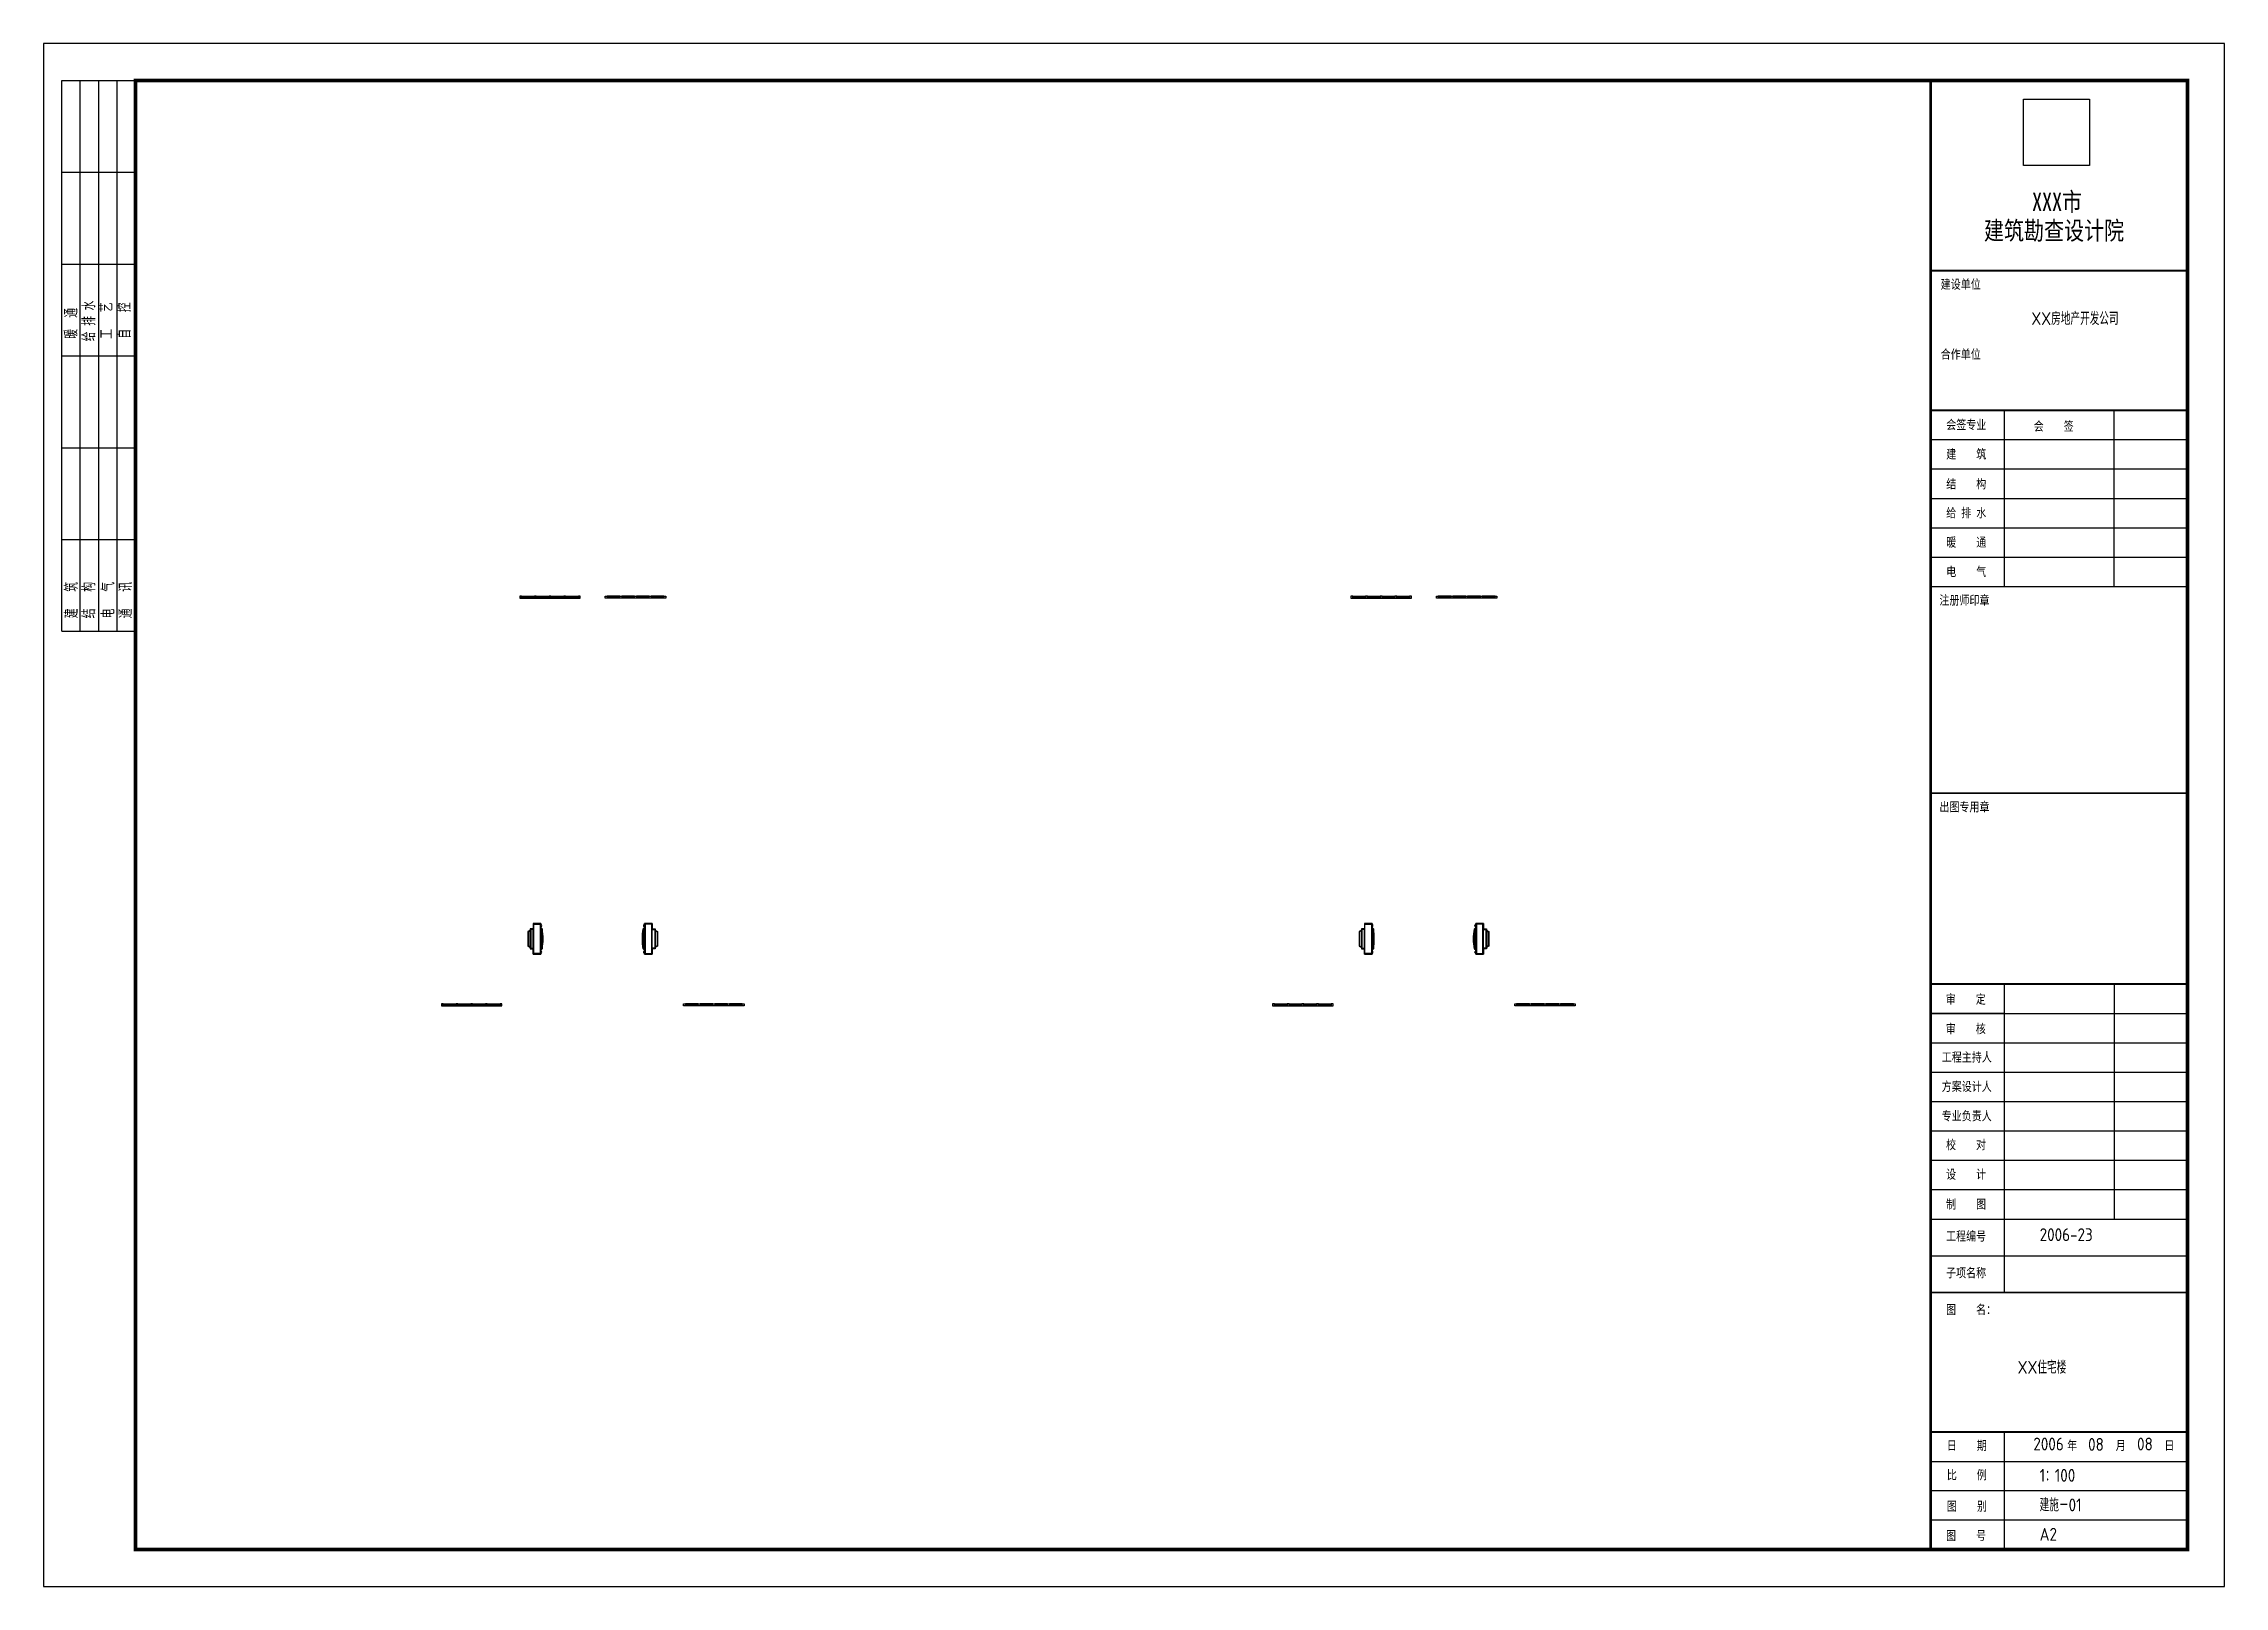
# Model space of a CAD drawing. Extents: x 96785 to 156185, y -15212 to 26788.
import ezdxf

# ---------------------------------------------------------------- set-up
doc = ezdxf.new("R2010")
doc.units = 0
doc.header["$LTSCALE"] = 1000
doc.header["$MEASUREMENT"] = 0
doc.layers.add('fur', color=253, linetype='Continuous')
doc.layers.add('PUB_TITLE', color=4, linetype='Continuous')
doc.styles.get("Standard").update_dxf_attribs({"font": 'gbenor.shx', "bigfont": 'gbcbig.shx'})
doc.styles.add('图框', font='')
doc.styles.get('图框').set_extended_font_data('SimSun')

# ---------------------------------------------------------------- blocks, each defined once
blk = doc.blocks.new('*U37')
at = {"color": 0, "ltscale": 0.01}
for p, q in [((-175, 0), (175, 0)), ((225, 0), (575, 0)), ((625, 0), (975, 0)), ((1025, 0), (1375, 0)), ((-175, -50), (175, -50)), ((225, -50), (575, -50)), ((625, -50), (975, -50)), ((1025, -50), (1375, -50))]:
    blk.add_line(p, q, dxfattribs=at)
for points in [[(-225, -50), (-175, -50), (-175, 0), (-225, 0)], [(175, -50), (225, -50), (225, 0), (175, 0)], [(575, -50), (625, -50), (625, 0), (575, 0)], [(975, -50), (1025, -50), (1025, 0), (975, 0)], [(1375, -50), (1425, -50), (1425, 0), (1375, 0)]]:
    blk.add_lwpolyline(points, close=True, dxfattribs=at)
at = {"color": 0}
for points in [[(-175, -20), (-148, -14), (-115, -27), (-79, -15), (-43, -27), (2, -14), (48, -28), (94, -15), (136, -28), (175, -15)], [(-174, -28), (-147, -22), (-114, -35), (-78, -23), (-42, -35), (3, -22), (49, -36), (95, -23), (137, -36), (176, -24)], [(225, -20), (252, -14), (285, -27), (321, -15), (357, -27), (402, -14), (448, -28), (494, -15), (536, -28), (575, -15)], [(226, -28), (253, -22), (286, -35), (322, -23), (358, -35), (403, -22), (449, -36), (495, -23), (537, -36), (576, -24)], [(625, -20), (652, -14), (685, -27), (721, -15), (757, -27), (802, -14), (848, -28), (894, -15), (936, -28), (975, -15)], [(626, -28), (653, -22), (686, -35), (722, -23), (758, -35), (803, -22), (849, -36), (895, -23), (937, -36), (976, -24)], [(1025, -20), (1052, -14), (1085, -27), (1121, -15), (1157, -27), (1202, -14), (1248, -28), (1294, -15), (1336, -28), (1375, -15)], [(1026, -28), (1053, -22), (1086, -35), (1122, -23), (1158, -35), (1203, -22), (1249, -36), (1295, -23), (1337, -36), (1376, -24)]]:
    blk.add_spline(points, degree=3, dxfattribs=at)
blk = doc.blocks.new('$plan$00003058')
at = {"layer": 'fur'}
for p, q in [((-417, -145), (272, -145)), ((-417, -353), (-417, -145)), ((417, -353), (-417, -353)), ((-402, -159), (403, -159)), ((-402, -338), (-402, -159)), ((403, -338), (-402, -338)), ((-268, -384), (-298, -353)), ((272, -391), (-271, -391)), ((272, -62), (-270, -62)), ((269, -384), (-268, -384)), ((257, -77), (-256, -77)), ((-256, -77), (-256, -145)), ((-191, -15), (-217, -62)), ((191, -15), (-191, -15)), ((217, -62), (191, -15)), ((257, -145), (257, -77)), ((299, -353), (269, -384)), ((403, -159), (403, -338)), ((417, -145), (417, -353))]:
    blk.add_line(p, q, dxfattribs=at)
blk.add_lwpolyline([(-417, -145), (-417, -353), (-397, -353, 0.676726), (-326, -353), (-308, -353), (-271, -391, 0.078241), (272, -391), (307, -353), (326, -353, 0.658611), (398, -353), (417, -353), (417, -145), (272, -145), (272, -62), (235, -62), (199, 0), (-199, 0), (-235, -62), (-270, -62), (-270, -145)], format="xyb", close=True, dxfattribs=at)
for centre, radius, start, end in [((-362, -339), 30.7, 207.34057, 332.65943), ((362, -337), 32.1, 208.89152, 331.10848)]:
    blk.add_arc(centre, radius, start, end, dxfattribs=at)
blk = doc.blocks.new('$titleblk$00000095')
for p, q in [((-150, 20), (-150, 0)), ((-150, 20), (0, 20)), ((-125, 20), (-125, 0)), ((-100, 20), (-100, 0)), ((-75, 20), (-75, 0)), ((-75, 20), (-75, 0)), ((-50, 20), (-50, 0)), ((-25, 20), (-25, 0)), ((0, 20), (0, 0)), ((-150, 15), (-75, 15)), ((-75, 15), (0, 15)), ((-150, 10), (-75, 10)), ((-75, 10), (0, 10)), ((-150, 5), (-75, 5)), ((-75, 5), (0, 5))]:
    blk.add_line(p, q)
at = {"width": 0.8}
for s, p in [('建   筑', (-146.45, 15.65)), ('暖  通', (-70.35, 15.73)), ('结   构', (-146.45, 10.91)), ('给 排 水', (-71.03, 10.9)), ('电   气', (-146.45, 5.65)), ('工   艺', (-70.35, 6.13)), ('通   讯', (-146.45, 0.88)), ('自   控', (-70.35, 1.24))]:
    blk.add_text(s, height=3.509, dxfattribs=at).set_placement(p)
blk = doc.blocks.new('$titleblk$00000181')
for p, q in [((-70, 400), (0, 400)), ((-50, 310.18), (-50, 262.18)), ((-20, 262.18), (-20, 310.18)), ((-70, 302.18), (0, 302.18)), ((0, 294.18), (-70, 294.18)), ((-70, 286.18), (0, 286.18)), ((-70, 278.18), (0, 278.18)), ((-70, 270.18), (0, 270.18)), ((-70, 262.18), (0, 262.18)), ((-50, 154), (-50, 70)), ((-20, 154), (-20, 90)), ((-70, 146), (0, 146)), ((-70, 138), (0, 138)), ((-70, 130), (0, 130)), ((-70, 122), (0, 122)), ((-70, 114), (0, 114)), ((-70, 106), (0, 106)), ((-70, 98), (0, 98)), ((-70, 90), (0, 90)), ((-70, 80), (0, 80)), ((-50, 32), (-50, 0)), ((-70, 24), (0, 24)), ((0, 16), (-70, 16)), ((0, 8), (-70, 8)), ((-70, 0), (0, 0))]:
    blk.add_line(p, q)
for points, const_width in [([(-70, 400), (-70, 0)], 0.8), ([(-70, 348.18), (0, 348.18)], 0.5), ([(-70, 310.18), (0, 310.18)], 0.5), ([(-70, 205.92), (0, 205.92)], 0.5), ([(-70, 154), (0, 154)], 0.5), ([(-70, 70), (0, 70)], 0.5), ([(-70, 32), (0, 32)], 0.5)]:
    blk.add_lwpolyline(points, dxfattribs=dict(const_width=const_width))
for points in [[(-44.74, 394.84), (-26.74, 394.84), (-26.74, 376.84), (-44.74, 376.84)], [(-70, 154), (-50, 154), (-50, 146), (-70, 146)]]:
    blk.add_lwpolyline(points, close=True)
at = {"style": '图框', "width": 0.8}
for s, height, p in [('XXX市', 5, (-42.37, 364.45)), ('建筑勘查设计院', 5, (-55.49, 356.6)), ('建设单位', 2.5, (-67.27, 343.25)), ('合作单位', 2.5, (-67.27, 324.19)), ('会签专业', 2.5, (-65.76, 305.03)), ('会    签', 2.5, (-41.92, 304.61)), ('建    筑', 2.5, (-65.76, 297.03)), ('结    构', 2.5, (-65.76, 288.89)), ('给 排 水', 2.5, (-65.76, 281.03)), ('暖    通', 2.5, (-65.76, 273.03)), ('电    气', 2.5, (-65.76, 265.03)), ('注册师印章', 2.5, (-67.62, 257.25)), ('出图专用章', 2.5, (-67.62, 200.98)), ('审    定', 2.5, (-65.88, 148.62)), ('审    核', 2.5, (-65.88, 140.56)), ('工程主持人', 2.5, (-66.98, 132.85)), ('方案设计人', 2.5, (-66.99, 124.85)), ('专业负责人', 2.5, (-67, 116.85)), ('校    对', 2.5, (-65.81, 109.01)), ('设    计', 2.5, (-65.81, 100.95)), ('制    图', 2.5, (-65.81, 92.82)), ('工程编号', 2.5, (-65.81, 84.13)), ('子项名称', 2.5, (-65.81, 74.13)), ('图    名：', 2.5, (-65.81, 64.13)), ('日    期', 2.5, (-65.6, 27.13)), ('年', 2.5, (-32.82, 27.13)), ('月', 2.5, (-19.59, 27.13)), ('日', 2.5, (-6.35, 27.13)), ('比    例', 2.5, (-65.59, 19.13)), ('图    别', 2.5, (-65.57, 10.59)), ('图    号', 2.5, (-65.82, 2.59))]:
    blk.add_text(s, height=height, dxfattribs=at).set_placement(p)
for tag, p in [('建设单位', (-42.57, 333.4)), ('合作单位', (-42.57, 316.24)), ('建筑', (-38.19, 296.61)), ('结构', (-38.19, 288.42)), ('给排水', (-38.19, 280.34)), ('暖通', (-38.19, 272.53)), ('电气', (-38.19, 264.5)), ('审定', (-40.31, 147.99)), ('审核', (-40.31, 139.99)), ('工程主持人', (-43.17, 131.99)), ('方案设计人', (-43.58, 123.99)), ('专业负责人', (-43.58, 115.99)), ('校对', (-40.31, 108.41)), ('设计', (-40.31, 100.41)), ('制图', (-40.31, 92.41)), ('工程编号', (-40.31, 83.99)), ('子项名称', (-40.31, 73.49)), ('名称', (-46.31, 47.89)), ('日期', (-42.03, 27.01)), ('日期', (-27.13, 26.91)), ('日期', (-13.79, 27.01)), ('比例', (-40.31, 18.48)), ('图别', (-40.31, 10.43)), ('图号', (-40.31, 2.43))]:
    blk.add_attdef(tag, p, '', height=3.5)

msp = doc.modelspace()

# ---------------------------------------------------------------- linework, layer by layer
at = {"layer": 'PUB_TITLE'}
msp.add_lwpolyline([(96785, -15212), (156185, -15212), (156185, 26788), (96785, 26788)], close=True, dxfattribs=at)
at = {"layer": 'PUB_TITLE', "const_width": 100}
msp.add_lwpolyline([(99285, -14212), (155185, -14212), (155185, 25788), (99285, 25788)], close=True, dxfattribs=at)
at = {"layer": 'PUB_TITLE', "const_width": 80}
msp.add_lwpolyline([(148185, -14212), (148185, 25788)], dxfattribs=at)

# ---------------------------------------------------------------- block references
at = {"color": 0}
for p in [(109978, 11741), (132618, 11741), (107844, 646), (130484, 646)]:
    msp.add_blockref('*U37', p, dxfattribs=at)
at = {"color": 0, "xscale": -1}
for p in [(113507, 11741), (136147, 11741), (115641, 646), (138281, 646)]:
    msp.add_blockref('*U37', p, dxfattribs=at)
for p, rotation in [((109977, 2415), 90), ((132617, 2415), 90.00000000000001)]:
    msp.add_blockref('$plan$00003058', p, dxfattribs=dict(rotation=rotation))
at = {"xscale": -1, "rotation": 270}
for p in [(113508, 2415), (136148, 2415)]:
    msp.add_blockref('$plan$00003058', p, dxfattribs=at)
at = {"layer": 'PUB_TITLE', "xscale": 100, "yscale": 100, "zscale": 100, "rotation": 90}
msp.add_blockref('$titleblk$00000095', (99285, 25788), dxfattribs=at)
at = {"layer": 'PUB_TITLE'}
ref = msp.add_blockref('$titleblk$00000181', (155185, -14212), dxfattribs=dict(at, xscale=100, yscale=100, zscale=100))
ref.add_attrib('建设单位', 'XX房地产开发公司', (150928, 19128), dxfattribs={"layer": '0', "height": 350})
ref.add_attrib('日期', '2006', (150982, -11512), dxfattribs={"layer": '0', "height": 350})
ref.add_attrib('名称', 'XX住宅楼', (150554, -9423), dxfattribs={"layer": '0', "height": 350})
ref.add_attrib('日期', '08', (152473, -11522), dxfattribs={"layer": '0', "height": 350})
ref.add_attrib('日期', '08', (153807, -11512), dxfattribs={"layer": '0', "height": 350})
ref.add_attrib('工程编号', '2006-23', (151154, -5813), dxfattribs={"layer": '0', "height": 350})
ref.add_attrib('图号', 'A2', (151154, -13970), dxfattribs={"layer": '0', "height": 350})
ref.add_attrib('图别', '建施－01', (151154, -13170), dxfattribs={"layer": '0', "height": 350})
ref.add_attrib('比例', '1：100', (151154, -12365), dxfattribs={"layer": '0', "height": 350})

doc.saveas('drawing.dxf')
